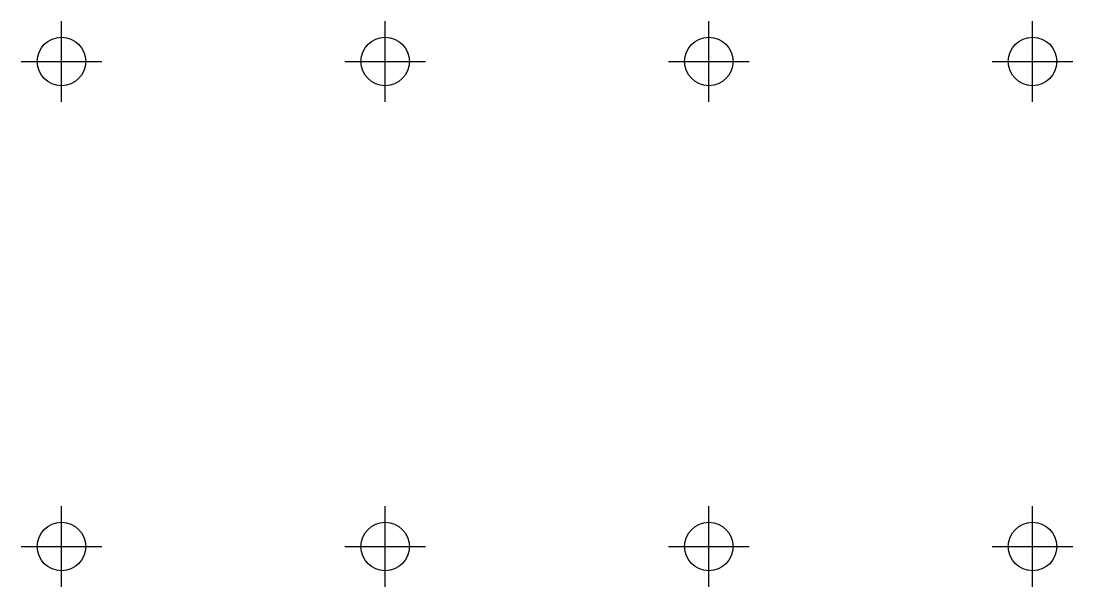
# Model space of a CAD drawing. Header units: millimetres. Extents: x 15 to 145, y 15 to 85.
import ezdxf

# ---------------------------------------------------------------- set-up
doc = ezdxf.new("R2010")
doc.units = ezdxf.units.MM
doc.layers.add('CENTER', color=4, linetype='CONTINUOUS')
doc.layers.add('HOLE', color=1, linetype='CONTINUOUS')

# ---------------------------------------------------------------- blocks, each defined once
blk = doc.blocks.new('M6_HOLE')
at = {"layer": 'CENTER'}
for p, q in [((0, -5), (0, 5)), ((-5, 0), (5, 0))]:
    blk.add_line(p, q, dxfattribs=at)
at = {"layer": 'HOLE'}
blk.add_circle((0, 0), 3, dxfattribs=at)

msp = doc.modelspace()

# ---------------------------------------------------------------- block references
at = {"layer": 'HOLE'}
for p in [(20, 80), (60, 80), (100, 80), (140, 80), (20, 20), (60, 20), (100, 20), (140, 20)]:
    msp.add_blockref('M6_HOLE', p, dxfattribs=at)

doc.saveas('drawing.dxf')
